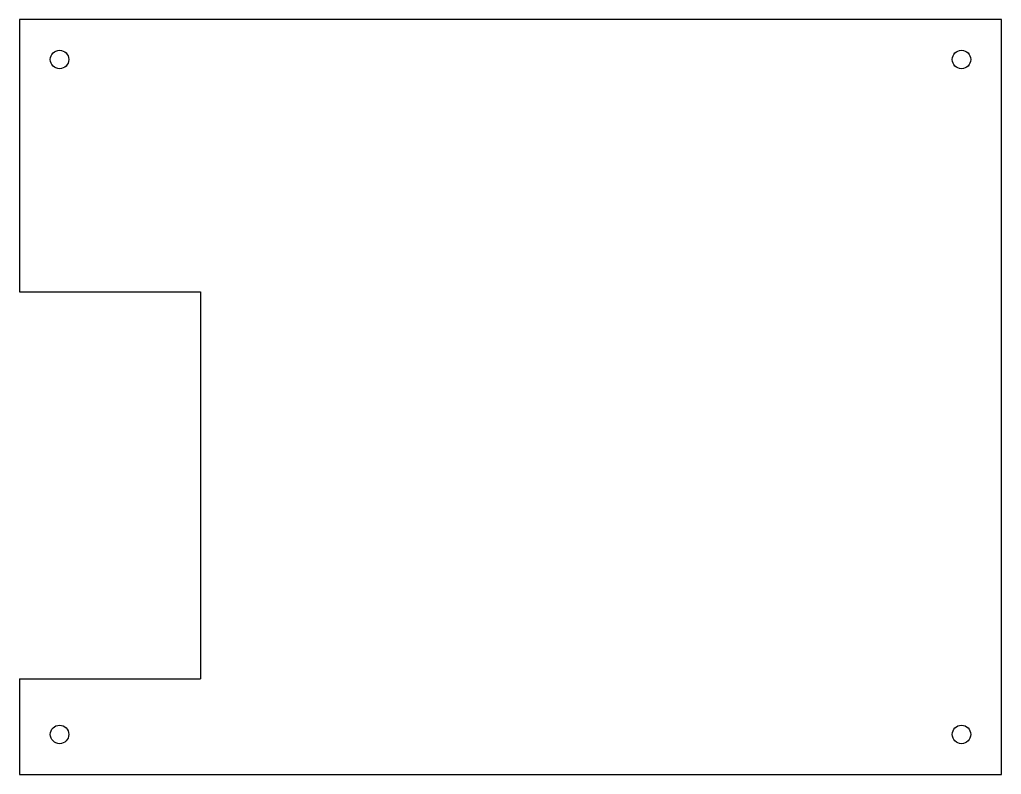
# Model space of a CAD drawing. Header units: millimetres. Extents: x 1073 to 1233, y -1749 to -1626.
import ezdxf

# ---------------------------------------------------------------- set-up
doc = ezdxf.new("R2010")
doc.units = ezdxf.units.MM

msp = doc.modelspace()

# ---------------------------------------------------------------- linework, layer by layer
at = {"color": 7, "linetype": 'Continuous', "lineweight": 25}
for p, q in [((1072.61, -1626.3), (1072.61, -1670.66)), ((1232.61, -1626.3), (1072.61, -1626.3)), ((1232.61, -1749.3), (1232.61, -1626.3)), ((1072.61, -1670.66), (1102.11, -1670.66)), ((1102.11, -1670.66), (1102.11, -1733.76)), ((1072.61, -1733.76), (1102.11, -1733.76)), ((1072.61, -1733.76), (1072.61, -1749.3)), ((1072.61, -1749.3), (1232.61, -1749.3))]:
    msp.add_line(p, q, dxfattribs=at)
for centre in [(1079.11, -1632.8), (1226.11, -1632.8), (1079.11, -1742.8), (1226.11, -1742.8)]:
    msp.add_circle(centre, 1.5, dxfattribs=at)

doc.saveas('drawing.dxf')
